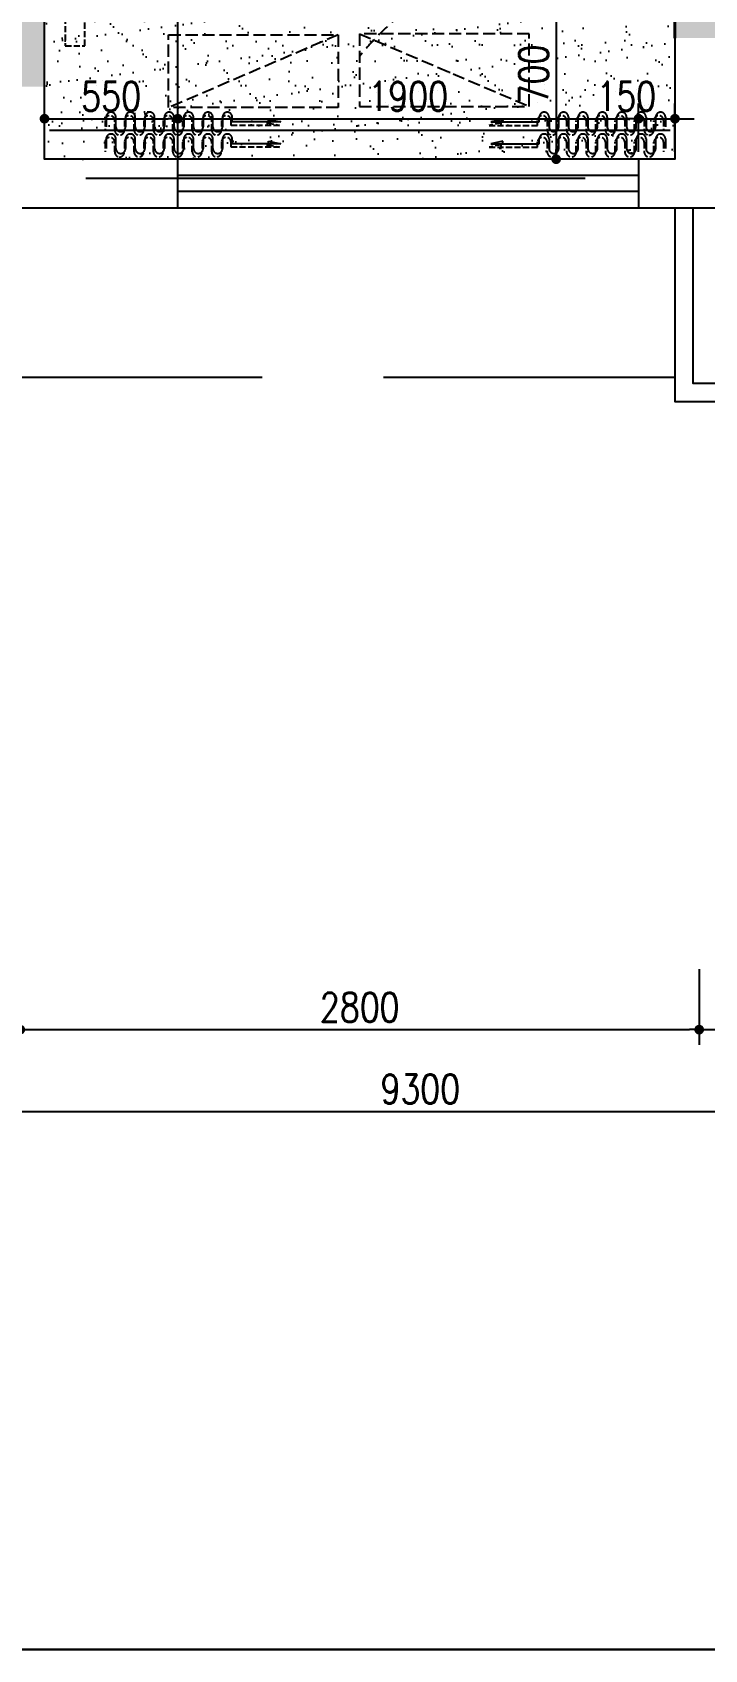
# Model space of a CAD drawing. Header units: inches. Extents: x -2597087 to 134135, y -662679 to 20000.
# Drawn here: x 11375 to 14148, y 0 to 6673 of the extents above; entities that cross this region are included whole.
import ezdxf

# ---------------------------------------------------------------- set-up
doc = ezdxf.new("R2010")
doc.units = ezdxf.units.IN
doc.header["$LTSCALE"] = 100
doc.header["$MEASUREMENT"] = 0
for name, pattern in [('__DASH', [0.35, 0.25, -0.1]), ('DASH', [0.35, 0.25, -0.1]), ('HIDDENX2', [0.75, 0.5, -0.25])]:
    doc.linetypes.add(name, pattern=pattern)
doc.layers.get('0').update_dxf_attribs({"linetype": 'CONTINUOUS'})
doc.layers.get('Defpoints').update_dxf_attribs({"linetype": 'CONTINUOUS'})
for name, color, linetype in [('_ARWALL-1', 7, 'CONTINUOUS'), ('AIR', 252, 'DASH'), ('Air Conditioner空调机', 147, 'CONTINUOUS'), ('AXIS', 3, 'CONTINUOUS'), ('EQUIP-动力', 3, 'CONTINUOUS'), ('floor', 8, 'CONTINUOUS'), ('IRC-MED1', 250, 'CONTINUOUS'), ('PUB_HATCH', 8, 'CONTINUOUS'), ('WALL', 7, 'CONTINUOUS'), ('wall-dim', 3, 'CONTINUOUS'), ('WINDOW', 4, 'CONTINUOUS'), ('家具', 1, 'DASH'), ('连线', 6, 'CONTINUOUS')]:
    doc.layers.add(name, color=color, linetype=linetype)
doc.layers.add('COLUMN', color=30, linetype='CONTINUOUS', lineweight=40)
doc.styles.get("Standard").update_dxf_attribs({"font": 'txt.shx', "width": 0.8, "bigfont": 'GBCBIG.shx'})
doc.dimstyles.new('50', dxfattribs={"dimscale": 50, "dimtxt": 2.4, "dimasz": 0.8, "dimexe": 1.25, "dimexo": 0.6, "dimgap": 0.65, "dimtad": 1, "dimdec": 0, "dimdsep": 46, "dimtxsty": 'Standard', "dimblk1": 'DOT', "dimblk2": 'DOT', "dimsah": 1, "dimcen": 2.5, "dimclrd": 3, "dimclre": 3, "dimclrt": 3, "dimadec": 0, "dimazin": 0, "dimtfac": 1, "dimtdec": 0, "dimtix": 1, "dimtmove": 2, "dimatfit": 0, "dimldrblk": 'DOT', "dimfxl": 5, "dimfxlon": 1, "dimarcsym": 0})

# ---------------------------------------------------------------- blocks, each defined once
blk = doc.blocks.new('_Dot')
at = {"color": 0, "linetype": 'ByBlock', "lineweight": -2}
blk.add_line((-0.5, 0), (-1, 0), dxfattribs=at)
at = {"color": 0, "linetype": 'ByBlock', "const_width": 0.5}
blk.add_lwpolyline([(-0.25, 0, 1), (0.25, 0, 1)], format="xyb", close=True, dxfattribs=at)
blk = doc.blocks.new('*D40')
at = {"layer": 'AXIS', "color": 3, "lineweight": -2, "transparency": 16777216}
for p, q in [((11325, 2808.3), (11325, 2495.8)), ((14125, 2808.3), (14125, 2495.8)), ((11365, 2558.3), (14085, 2558.3))]:
    blk.add_line(p, q, dxfattribs=at)
at = {"layer": 'Defpoints', "color": 0, "transparency": 16777216}
for p in [(11325, 3015.8), (14125, 3015.8), (14125, 2558.3)]:
    blk.add_point(p, dxfattribs=at)
at = {"layer": 'AXIS', "color": 3, "lineweight": -2, "transparency": 16777216, "xscale": 40, "yscale": 40, "zscale": 40, "rotation": 180}
blk.add_blockref('_Dot', (11325, 2558.3), dxfattribs=at)
at = {"layer": 'AXIS', "color": 3, "lineweight": -2, "transparency": 16777216, "xscale": 40, "yscale": 40, "zscale": 40}
blk.add_blockref('_Dot', (14125, 2558.3), dxfattribs=at)
at = {"layer": 'AXIS', "color": 3, "transparency": 16777216, "insert": (12725, 2650.8), "char_height": 120, "attachment_point": 5}
blk.add_mtext('2800', dxfattribs=at)
blk = doc.blocks.new('*D41')
at = {"layer": 'AXIS', "color": 3, "lineweight": -2, "transparency": 16777216}
for p, q in [((14125, 2808.3), (14125, 2495.8)), ((17625, 2808.3), (17625, 2495.8)), ((14165, 2558.3), (17585, 2558.3))]:
    blk.add_line(p, q, dxfattribs=at)
at = {"layer": 'Defpoints', "color": 0, "transparency": 16777216}
for p in [(14125, 3015.8), (17625, 3015.8), (17625, 2558.3)]:
    blk.add_point(p, dxfattribs=at)
at = {"layer": 'AXIS', "color": 3, "lineweight": -2, "transparency": 16777216, "xscale": 40, "yscale": 40, "zscale": 40, "rotation": 180}
blk.add_blockref('_Dot', (14125, 2558.3), dxfattribs=at)
at = {"layer": 'AXIS', "color": 3, "lineweight": -2, "transparency": 16777216, "xscale": 40, "yscale": 40, "zscale": 40}
blk.add_blockref('_Dot', (17625, 2558.3), dxfattribs=at)
at = {"layer": 'AXIS', "color": 3, "transparency": 16777216, "insert": (15875, 2650.8), "char_height": 120, "attachment_point": 5}
blk.add_mtext('3500', dxfattribs=at)
blk = doc.blocks.new('*D42')
at = {"layer": 'AXIS', "color": 3, "lineweight": -2, "transparency": 16777216}
for p, q in [((8325, 2470.7), (8325, 2158.2)), ((17625, 2470.7), (17625, 2158.2)), ((8365, 2220.7), (17585, 2220.7))]:
    blk.add_line(p, q, dxfattribs=at)
at = {"layer": 'Defpoints', "color": 0, "transparency": 16777216}
for p in [(8325, 2750.3), (17625, 2750.3), (17625, 2220.7)]:
    blk.add_point(p, dxfattribs=at)
at = {"layer": 'AXIS', "color": 3, "lineweight": -2, "transparency": 16777216, "xscale": 40, "yscale": 40, "zscale": 40, "rotation": 180}
blk.add_blockref('_Dot', (8325, 2220.7), dxfattribs=at)
at = {"layer": 'AXIS', "color": 3, "lineweight": -2, "transparency": 16777216, "xscale": 40, "yscale": 40, "zscale": 40}
blk.add_blockref('_Dot', (17625, 2220.7), dxfattribs=at)
at = {"layer": 'AXIS', "color": 3, "transparency": 16777216, "insert": (12975, 2313.2), "char_height": 120, "attachment_point": 5}
blk.add_mtext('9300', dxfattribs=at)
blk = doc.blocks.new('*D99')
at = {"layer": 'Defpoints', "color": 0, "transparency": 16777216}
for p in [(11975, 6317), (11425, 6149.9), (11975, 6149.9)]:
    blk.add_point(p, dxfattribs=at)
at = {"layer": 'wall-dim', "color": 3, "lineweight": -2, "transparency": 16777216}
for p, q in [((11425, 6179.9), (11425, 6379.5)), ((11975, 6179.9), (11975, 6379.5)), ((11465, 6317), (11935, 6317))]:
    blk.add_line(p, q, dxfattribs=at)
at = {"layer": 'wall-dim', "color": 3, "lineweight": -2, "transparency": 16777216, "xscale": 40, "yscale": 40, "zscale": 40, "rotation": 180}
blk.add_blockref('_Dot', (11425, 6317), dxfattribs=at)
at = {"layer": 'wall-dim', "color": 3, "lineweight": -2, "transparency": 16777216, "xscale": 40, "yscale": 40, "zscale": 40}
blk.add_blockref('_Dot', (11975, 6317), dxfattribs=at)
at = {"layer": 'wall-dim', "color": 3, "transparency": 16777216, "insert": (11700, 6409.5), "char_height": 120, "attachment_point": 5}
blk.add_mtext('550', dxfattribs=at)
blk = doc.blocks.new('*D100')
at = {"layer": 'Defpoints', "color": 0, "transparency": 16777216}
for p in [(13875, 6317), (11975, 6149.9), (13875, 6149.9)]:
    blk.add_point(p, dxfattribs=at)
at = {"layer": 'wall-dim', "color": 3, "lineweight": -2, "transparency": 16777216}
for p, q in [((11975, 6179.9), (11975, 6379.5)), ((13875, 6179.9), (13875, 6379.5)), ((12015, 6317), (13835, 6317))]:
    blk.add_line(p, q, dxfattribs=at)
at = {"layer": 'wall-dim', "color": 3, "lineweight": -2, "transparency": 16777216, "xscale": 40, "yscale": 40, "zscale": 40, "rotation": 180}
blk.add_blockref('_Dot', (11975, 6317), dxfattribs=at)
at = {"layer": 'wall-dim', "color": 3, "lineweight": -2, "transparency": 16777216, "xscale": 40, "yscale": 40, "zscale": 40}
blk.add_blockref('_Dot', (13875, 6317), dxfattribs=at)
at = {"layer": 'wall-dim', "color": 3, "transparency": 16777216, "insert": (12925, 6409.5), "char_height": 120, "attachment_point": 5}
blk.add_mtext('1900', dxfattribs=at)
blk = doc.blocks.new('*D101')
at = {"layer": 'Defpoints', "color": 0, "transparency": 16777216}
for p in [(14025, 6317), (13875, 6149.9), (14025, 6149.9)]:
    blk.add_point(p, dxfattribs=at)
at = {"layer": 'wall-dim', "color": 3, "lineweight": -2, "transparency": 16777216}
for p, q in [((13875, 6179.9), (13875, 6379.5)), ((14025, 6179.9), (14025, 6379.5)), ((13835, 6317), (13795, 6317)), ((13875, 6317), (14025, 6317)), ((14065, 6317), (14105, 6317))]:
    blk.add_line(p, q, dxfattribs=at)
at = {"layer": 'wall-dim', "color": 3, "lineweight": -2, "transparency": 16777216, "xscale": 40, "yscale": 40, "zscale": 40}
blk.add_blockref('_Dot', (13875, 6317), dxfattribs=at)
at = {"layer": 'wall-dim', "color": 3, "lineweight": -2, "transparency": 16777216, "xscale": 40, "yscale": 40, "zscale": 40, "rotation": 180}
blk.add_blockref('_Dot', (14025, 6317), dxfattribs=at)
at = {"layer": 'wall-dim', "color": 3, "transparency": 16777216, "insert": (13824.6, 6409.5), "char_height": 120, "attachment_point": 5}
blk.add_mtext('150', dxfattribs=at)
blk = doc.blocks.new('A$C50EC2947')
at = {"linetype": 'DASH', "ltscale": 2}
blk.add_line((0.5, 300), (700, -1.2), dxfattribs=at)
blk.add_lwpolyline([(0, 0), (700, -1.2), (700.5, 298.8), (0.5, 300)], close=True, dxfattribs=at)
blk = doc.blocks.new('A$C38B7485E')
at = {"layer": 'PUB_HATCH'}
for points in [[(3199.6, 1800), (3200.7, 2200), (3200.1, 2200), (3200.1, 4400), (3000.1, 4400), (2999, 1800)], [(6550.1, 2000), (6550.1, 2200), (6000.1, 2200), (6000.1, 4400), (5800.1, 4400), (5800.1, 2000)]]:
    blk.add_hatch(color=6, dxfattribs=at).paths.add_polyline_path(points)
at = {"layer": '_ARWALL-1'}
blk.add_lwpolyline([(3200.1, 5400), (3100.1, 5400), (3100.1, 5500), (2999.7, 5500), (3000.1, 1500), (2650.1, 1500), (2650.1, 1300), (3750.1, 1300), (3750.1, 1500), (3200.1, 1500), (3200.1, 2200), (3200.1, 2200), (3200.1, 5300)], dxfattribs=at)
blk.add_lwpolyline([(6000.1, 1300), (6000.1, 2000), (6550.1, 2000), (6550.1, 2200), (6000.1, 2200), (6000.1, 5400), (4200.1, 5400), (4200.1, 5300), (5800.1, 5300), (5800.1, 1500), (5650.1, 1500), (5650.1, 1300)], close=True, dxfattribs=at)
at = {"layer": 'COLUMN', "color": 6}
blk.add_line((5800.1, 4400), (5800.1, 2000), dxfattribs=at)
at = {"layer": 'WINDOW'}
for p, q in [((5650.1, 1500), (3750.1, 1500)), ((5650.1, 1433.3), (3750.1, 1433.3)), ((5650.1, 1366.7), (3750.1, 1366.7)), ((3750.1, 1300), (5650.1, 1300))]:
    blk.add_line(p, q, dxfattribs=at)
for points in [[(5800.1, 1297.4), (5800.1, 500), (8603.1, 500)], [(8600.5, 575), (5875.1, 575), (5875.1, 1297.4)]]:
    blk.add_lwpolyline(points, dxfattribs=at)
at = {"layer": 'Air Conditioner空调机', "linetype": 'DASH', "ltscale": 0.5, "extrusion": (0, 0, -1), "zscale": -1, "rotation": 0.0967230351277951}
blk.add_blockref('A$C50EC2947', (-4411.9, 1713.1), dxfattribs=at)
at = {"layer": 'Air Conditioner空调机', "linetype": 'DASH', "ltscale": 0.5, "rotation": 0.0967230351277951}
blk.add_blockref('A$C50EC2947', (4499.1, 1717.9), dxfattribs=at)
blk = doc.blocks.new('*D241')
at = {"layer": 'Defpoints', "color": 0, "transparency": 16777216}
for p in [(13736.5, 6849.9), (13535.1, 6149.9), (13736.5, 6149.9)]:
    blk.add_point(p, dxfattribs=at)
at = {"layer": 'wall-dim', "color": 3, "lineweight": -2, "transparency": 16777216}
for p, q in [((13706.5, 6849.9), (13472.6, 6849.9)), ((13535.1, 6809.9), (13535.1, 6189.9)), ((13706.5, 6149.9), (13472.6, 6149.9))]:
    blk.add_line(p, q, dxfattribs=at)
at = {"layer": 'wall-dim', "color": 3, "lineweight": -2, "transparency": 16777216, "xscale": 40, "yscale": 40, "zscale": 40}
for p, rotation in [((13535.1, 6849.9), 90), ((13535.1, 6149.9), 270)]:
    blk.add_blockref('_Dot', p, dxfattribs=dict(at, rotation=rotation))
at = {"layer": 'wall-dim', "color": 3, "transparency": 16777216, "insert": (13442.6, 6499.9), "char_height": 120, "attachment_point": 5, "rotation": 90}
blk.add_mtext('700', dxfattribs=at)
blk = doc.blocks.new('*D730')
at = {"layer": 'Defpoints', "color": 0, "transparency": 16777216}
for p in [(11975, 6317), (11425, 6149.9), (11975, 6149.9)]:
    blk.add_point(p, dxfattribs=at)
at = {"layer": 'wall-dim', "color": 3, "lineweight": -2, "transparency": 16777216}
for p, q in [((11425, 6179.9), (11425, 6379.5)), ((11975, 6179.9), (11975, 6379.5)), ((11465, 6317), (11935, 6317))]:
    blk.add_line(p, q, dxfattribs=at)
at = {"layer": 'wall-dim', "color": 3, "lineweight": -2, "transparency": 16777216, "xscale": 40, "yscale": 40, "zscale": 40, "rotation": 180}
blk.add_blockref('_Dot', (11425, 6317), dxfattribs=at)
at = {"layer": 'wall-dim', "color": 3, "lineweight": -2, "transparency": 16777216, "xscale": 40, "yscale": 40, "zscale": 40}
blk.add_blockref('_Dot', (11975, 6317), dxfattribs=at)
at = {"layer": 'wall-dim', "color": 3, "transparency": 16777216, "insert": (11700, 6409.5), "char_height": 120, "attachment_point": 5}
blk.add_mtext('550', dxfattribs=at)
blk = doc.blocks.new('*D731')
at = {"layer": 'Defpoints', "color": 0, "transparency": 16777216}
for p in [(13875, 6317), (11975, 6149.9), (13875, 6149.9)]:
    blk.add_point(p, dxfattribs=at)
at = {"layer": 'wall-dim', "color": 3, "lineweight": -2, "transparency": 16777216}
for p, q in [((11975, 6179.9), (11975, 6379.5)), ((13875, 6179.9), (13875, 6379.5)), ((12015, 6317), (13835, 6317))]:
    blk.add_line(p, q, dxfattribs=at)
at = {"layer": 'wall-dim', "color": 3, "lineweight": -2, "transparency": 16777216, "xscale": 40, "yscale": 40, "zscale": 40, "rotation": 180}
blk.add_blockref('_Dot', (11975, 6317), dxfattribs=at)
at = {"layer": 'wall-dim', "color": 3, "lineweight": -2, "transparency": 16777216, "xscale": 40, "yscale": 40, "zscale": 40}
blk.add_blockref('_Dot', (13875, 6317), dxfattribs=at)
at = {"layer": 'wall-dim', "color": 3, "transparency": 16777216, "insert": (12925, 6409.5), "char_height": 120, "attachment_point": 5}
blk.add_mtext('1900', dxfattribs=at)
blk = doc.blocks.new('*D732')
at = {"layer": 'Defpoints', "color": 0, "transparency": 16777216}
for p in [(14025, 6317), (13875, 6149.9), (14025, 6149.9)]:
    blk.add_point(p, dxfattribs=at)
at = {"layer": 'wall-dim', "color": 3, "lineweight": -2, "transparency": 16777216}
for p, q in [((13875, 6179.9), (13875, 6379.5)), ((14025, 6179.9), (14025, 6379.5)), ((13835, 6317), (13795, 6317)), ((13875, 6317), (14025, 6317)), ((14065, 6317), (14105, 6317))]:
    blk.add_line(p, q, dxfattribs=at)
at = {"layer": 'wall-dim', "color": 3, "lineweight": -2, "transparency": 16777216, "xscale": 40, "yscale": 40, "zscale": 40}
blk.add_blockref('_Dot', (13875, 6317), dxfattribs=at)
at = {"layer": 'wall-dim', "color": 3, "lineweight": -2, "transparency": 16777216, "xscale": 40, "yscale": 40, "zscale": 40, "rotation": 180}
blk.add_blockref('_Dot', (14025, 6317), dxfattribs=at)
at = {"layer": 'wall-dim', "color": 3, "transparency": 16777216, "insert": (13824.6, 6409.5), "char_height": 120, "attachment_point": 5}
blk.add_mtext('150', dxfattribs=at)
blk = doc.blocks.new('*D557')
at = {"layer": 'Defpoints', "color": 0, "transparency": 16777216}
for p in [(13736.5, 6849.9), (13535.1, 6149.9), (13736.5, 6149.9)]:
    blk.add_point(p, dxfattribs=at)
at = {"layer": 'wall-dim', "color": 3, "lineweight": -2, "transparency": 16777216}
for p, q in [((13706.5, 6849.9), (13472.6, 6849.9)), ((13535.1, 6809.9), (13535.1, 6189.9)), ((13706.5, 6149.9), (13472.6, 6149.9))]:
    blk.add_line(p, q, dxfattribs=at)
at = {"layer": 'wall-dim', "color": 3, "lineweight": -2, "transparency": 16777216, "xscale": 40, "yscale": 40, "zscale": 40}
for p, rotation in [((13535.1, 6849.9), 90), ((13535.1, 6149.9), 270)]:
    blk.add_blockref('_Dot', p, dxfattribs=dict(at, rotation=rotation))
at = {"layer": 'wall-dim', "color": 3, "transparency": 16777216, "insert": (13442.6, 6499.9), "char_height": 120, "attachment_point": 5, "rotation": 90}
blk.add_mtext('700', dxfattribs=at)

msp = doc.modelspace()

# ---------------------------------------------------------------- hatches: boundary and pattern name
at = {"layer": 'floor'}
h = msp.add_hatch(dxfattribs=at)
h.set_pattern_fill('AR-SAND', color=256, scale=66)
h.paths.add_polyline_path([(11425, 6149.868), (14025, 6149.868), (14025, 6849.868), (11425, 6849.868)])

# ---------------------------------------------------------------- linework, layer by layer
at = {"layer": 'AIR'}
msp.add_lwpolyline([(11510.862, 6874.155), (11510.862, 6618.361), (11590.862, 6618.361), (11590.862, 6874.155), (11510.862, 6874.155)], dxfattribs=at)
at = {"layer": 'Defpoints', "color": 250}
msp.add_line((0, 0), (25450, 0), dxfattribs=at)
msp.add_lwpolyline([(0, 20000), (25450, 20000), (25450, 0), (0, 0)], close=True, dxfattribs=at)
at = {"layer": 'EQUIP-动力', "color": 8, "linetype": '__DASH', "ltscale": 10}
for p, q in [((11679.335, 6323.89), (11679.335, 6283.89)), ((11719.335, 6283.89), (11719.335, 6323.89)), ((11759.335, 6323.89), (11759.335, 6283.89)), ((11799.335, 6283.89), (11799.335, 6323.89)), ((11839.335, 6323.89), (11839.335, 6283.89)), ((11879.335, 6283.89), (11879.335, 6323.89)), ((11919.335, 6323.89), (11919.335, 6283.89)), ((11959.335, 6283.89), (11959.335, 6323.89)), ((11999.335, 6323.89), (11999.335, 6283.89)), ((12039.335, 6283.89), (12039.335, 6323.89)), ((12079.335, 6323.89), (12079.335, 6283.89)), ((12119.335, 6283.89), (12119.335, 6323.89)), ((12159.335, 6323.89), (12159.335, 6283.89)), ((12199.335, 6303.89), (12199.335, 6323.89)), ((12399.335, 6303.89), (12199.335, 6303.89)), ((12349.335, 6303.89), (12349.335, 6313.89)), ((12349.335, 6313.89), (12399.335, 6303.89)), ((13315.765, 6313.89), (13265.765, 6303.89)), ((13265.765, 6303.89), (13465.765, 6303.89)), ((13315.765, 6303.89), (13315.765, 6313.89)), ((13465.765, 6303.89), (13465.765, 6323.89)), ((13505.765, 6323.89), (13505.765, 6283.89)), ((13545.765, 6283.89), (13545.765, 6323.89)), ((13585.765, 6323.89), (13585.765, 6283.89)), ((13625.765, 6283.89), (13625.765, 6323.89)), ((13665.765, 6323.89), (13665.765, 6283.89)), ((13705.765, 6283.89), (13705.765, 6323.89)), ((13745.765, 6323.89), (13745.765, 6283.89)), ((13785.765, 6283.89), (13785.765, 6323.89)), ((13825.765, 6323.89), (13825.765, 6283.89)), ((13865.765, 6283.89), (13865.765, 6323.89)), ((13905.765, 6323.89), (13905.765, 6283.89)), ((13945.765, 6283.89), (13945.765, 6323.89)), ((13985.765, 6323.89), (13985.765, 6283.89)), ((11679.335, 6233.89), (11679.335, 6193.89)), ((11719.335, 6193.89), (11719.335, 6233.89)), ((11759.335, 6233.89), (11759.335, 6193.89)), ((11799.335, 6193.89), (11799.335, 6233.89)), ((11839.335, 6233.89), (11839.335, 6193.89)), ((11879.335, 6193.89), (11879.335, 6233.89)), ((11919.335, 6233.89), (11919.335, 6193.89)), ((11959.335, 6193.89), (11959.335, 6233.89)), ((11999.335, 6233.89), (11999.335, 6193.89)), ((12039.335, 6193.89), (12039.335, 6233.89)), ((12079.335, 6233.89), (12079.335, 6193.89)), ((12119.335, 6193.89), (12119.335, 6233.89)), ((12159.335, 6233.89), (12159.335, 6193.89)), ((12199.335, 6213.89), (12199.335, 6233.89)), ((12399.335, 6213.89), (12199.335, 6213.89)), ((12349.335, 6213.89), (12349.335, 6223.89)), ((12349.335, 6223.89), (12399.335, 6213.89)), ((13315.765, 6223.89), (13265.765, 6213.89)), ((13265.765, 6213.89), (13465.765, 6213.89)), ((13315.765, 6213.89), (13315.765, 6223.89)), ((13465.765, 6213.89), (13465.765, 6233.89)), ((13505.765, 6233.89), (13505.765, 6193.89)), ((13545.765, 6193.89), (13545.765, 6233.89)), ((13585.765, 6233.89), (13585.765, 6193.89)), ((13625.765, 6193.89), (13625.765, 6233.89)), ((13665.765, 6233.89), (13665.765, 6193.89)), ((13705.765, 6193.89), (13705.765, 6233.89)), ((13745.765, 6233.89), (13745.765, 6193.89)), ((13785.765, 6193.89), (13785.765, 6233.89)), ((13825.765, 6233.89), (13825.765, 6193.89)), ((13865.765, 6193.89), (13865.765, 6233.89)), ((13905.765, 6233.89), (13905.765, 6193.89)), ((13945.765, 6193.89), (13945.765, 6233.89)), ((13985.765, 6233.89), (13985.765, 6193.89))]:
    msp.add_line(p, q, dxfattribs=at)
for centre, start, end in [((11699.335, 6323.89), 0, 180), ((11779.335, 6323.89), 0, 180), ((11859.335, 6323.89), 0, 180), ((11939.335, 6323.89), 0, 180), ((12019.335, 6323.89), 0, 180), ((12099.335, 6323.89), 0, 180), ((12179.335, 6323.89), 0, 180), ((13485.765, 6323.89), 0, 180), ((13565.765, 6323.89), 0, 180), ((13645.765, 6323.89), 0, 180), ((13725.765, 6323.89), 0, 180), ((13805.765, 6323.89), 0, 180), ((13885.765, 6323.89), 0, 180), ((13965.765, 6323.89), 0, 180), ((11739.335, 6283.89), 180, 0), ((11819.335, 6283.89), 180, 0), ((11899.335, 6283.89), 180, 0), ((11979.335, 6283.89), 180, 0), ((12059.335, 6283.89), 180, 0), ((12139.335, 6283.89), 180, 0), ((13525.765, 6283.89), 180, 0), ((13605.765, 6283.89), 180, 0), ((13685.765, 6283.89), 180, 0), ((13765.765, 6283.89), 180, 0), ((13845.765, 6283.89), 180, 0), ((13925.765, 6283.89), 180, 0), ((11699.335, 6233.89), 0, 180), ((11779.335, 6233.89), 0, 180), ((11859.335, 6233.89), 0, 180), ((11939.335, 6233.89), 0, 180), ((12019.335, 6233.89), 0, 180), ((12099.335, 6233.89), 0, 180), ((12179.335, 6233.89), 0, 180), ((13485.765, 6233.89), 0, 180), ((13565.765, 6233.89), 0, 180), ((13645.765, 6233.89), 0, 180), ((13725.765, 6233.89), 0, 180), ((13805.765, 6233.89), 0, 180), ((13885.765, 6233.89), 0, 180), ((13965.765, 6233.89), 0, 180), ((11739.335, 6193.89), 180, 0), ((11819.335, 6193.89), 180, 0), ((11899.335, 6193.89), 180, 0), ((11979.335, 6193.89), 180, 0), ((12059.335, 6193.89), 180, 0), ((12139.335, 6193.89), 180, 0), ((13525.765, 6193.89), 180, 0), ((13605.765, 6193.89), 180, 0), ((13685.765, 6193.89), 180, 0), ((13765.765, 6193.89), 180, 0), ((13845.765, 6193.89), 180, 0), ((13925.765, 6193.89), 180, 0)]:
    msp.add_arc(centre, 20, start, end, dxfattribs=at)
at = {"layer": 'floor'}
msp.add_line((11975, 6149.868), (11975, 6849.868), dxfattribs=at)
at = {"layer": 'IRC-MED1'}
for p, q in [((11445, 6269.872), (14005, 6269.872)), ((13655, 6069.872), (11595, 6069.872))]:
    msp.add_line(p, q, dxfattribs=at)
for points in [[(12322.997, 5249.861), (7622.997, 5249.861)], [(14025, 5249.868), (12822.997, 5249.868)]]:
    msp.add_lwpolyline(points, dxfattribs=at)
at = {"layer": '家具', "linetype": 'DASH'}
for points in [[(12344.626, 6289.695), (12344.626, 6299.695), (12394.626, 6289.695), (12194.626, 6289.695), (12194.626, 6309.695, 1), (12154.626, 6309.695), (12154.626, 6269.695, -1), (12114.626, 6269.695), (12114.626, 6309.695, 1), (12074.626, 6309.695), (12074.626, 6269.695, -1), (12034.626, 6269.695), (12034.626, 6309.695, 1), (11994.626, 6309.695), (11994.626, 6269.695, -1), (11954.626, 6269.695), (11954.626, 6309.695, 1), (11914.626, 6309.695), (11914.626, 6269.695, -1), (11874.626, 6269.695), (11874.626, 6309.695, 1), (11834.626, 6309.695), (11834.626, 6269.695, -1), (11794.626, 6269.695), (11794.626, 6309.695, 1), (11754.626, 6309.695), (11754.626, 6269.695, -1), (11714.626, 6269.695), (11714.626, 6309.695, 1), (11674.626, 6309.695), (11674.626, 6269.695)], [(13308.235, 6289.695), (13308.235, 6299.695), (13258.235, 6289.695), (13458.235, 6289.695), (13458.235, 6309.695, -1), (13498.235, 6309.695), (13498.235, 6269.695, 1), (13538.235, 6269.695), (13538.235, 6309.695, -1), (13578.235, 6309.695), (13578.235, 6269.695, 1), (13618.235, 6269.695), (13618.235, 6309.695, -1), (13658.235, 6309.695), (13658.235, 6269.695, 1), (13698.235, 6269.695), (13698.235, 6309.695, -1), (13738.235, 6309.695), (13738.235, 6269.695, 1), (13778.235, 6269.695), (13778.235, 6309.695, -1), (13818.235, 6309.695), (13818.235, 6269.695, 1), (13858.235, 6269.695), (13858.235, 6309.695, -1), (13898.235, 6309.695), (13898.235, 6269.695, 1), (13938.235, 6269.695), (13938.235, 6309.695, -1), (13978.235, 6309.695), (13978.235, 6269.695)], [(12344.626, 6199.695), (12344.626, 6209.695), (12394.626, 6199.695), (12194.626, 6199.695), (12194.626, 6219.695, 1), (12154.626, 6219.695), (12154.626, 6179.695, -1), (12114.626, 6179.695), (12114.626, 6219.695, 1), (12074.626, 6219.695), (12074.626, 6179.695, -1), (12034.626, 6179.695), (12034.626, 6219.695, 1), (11994.626, 6219.695), (11994.626, 6179.695, -1), (11954.626, 6179.695), (11954.626, 6219.695, 1), (11914.626, 6219.695), (11914.626, 6179.695, -1), (11874.626, 6179.695), (11874.626, 6219.695, 1), (11834.626, 6219.695), (11834.626, 6179.695, -1), (11794.626, 6179.695), (11794.626, 6219.695, 1), (11754.626, 6219.695), (11754.626, 6179.695, -1), (11714.626, 6179.695), (11714.626, 6219.695, 1), (11674.626, 6219.695), (11674.626, 6179.695)], [(13308.235, 6199.695), (13308.235, 6209.695), (13258.235, 6199.695), (13458.235, 6199.695), (13458.235, 6219.695, -1), (13498.235, 6219.695), (13498.235, 6179.695, 1), (13538.235, 6179.695), (13538.235, 6219.695, -1), (13578.235, 6219.695), (13578.235, 6179.695, 1), (13618.235, 6179.695), (13618.235, 6219.695, -1), (13658.235, 6219.695), (13658.235, 6179.695, 1), (13698.235, 6179.695), (13698.235, 6219.695, -1), (13738.235, 6219.695), (13738.235, 6179.695, 1), (13778.235, 6179.695), (13778.235, 6219.695, -1), (13818.235, 6219.695), (13818.235, 6179.695, 1), (13858.235, 6179.695), (13858.235, 6219.695, -1), (13898.235, 6219.695), (13898.235, 6179.695, 1), (13938.235, 6179.695), (13938.235, 6219.695, -1), (13978.235, 6219.695), (13978.235, 6179.695)]]:
    msp.add_lwpolyline(points, format="xyb", dxfattribs=at)
at = {"layer": '连线', "color": 2, "linetype": 'HIDDENX2'}
msp.add_arc((13577.565, 5896.293), 1089.647, 77.487296, 141.4829464, dxfattribs=at)

# ---------------------------------------------------------------- block references
at = {"layer": 'WALL'}
msp.add_blockref('A$C38B7485E', (8224.867, 4649.868), dxfattribs=at)

# ---------------------------------------------------------------- dimensions: what is measured, and where the dimension line sits
at = {"layer": 'AXIS'}
for p1, p2, distance, picture, middle in [((11325.001, 3015.774), (14125.001, 3015.774), -457.444, '*D40', (12725.001, 2650.83)), ((14125.001, 3015.774), (17625.001, 3015.774), -457.444, '*D41', (15875.001, 2650.83)), ((8325.001, 2750.33), (17625.001, 2750.33), -529.597, '*D42', (12975.001, 2313.233))]:
    dim = msp.add_aligned_dim(p1=p1, p2=p2, distance=distance, dimstyle='50', dxfattribs=at)
    dim.commit()
    dim.dimension.update_dxf_attribs({"geometry": picture, "text_midpoint": middle})
at = {"layer": 'wall-dim'}
for picture in ['*D241', '*D557']:
    dim = msp.add_linear_dim(base=(13535.056, 6149.868), p1=(13736.509, 6849.868), p2=(13736.509, 6149.868), angle=90, dimstyle='50', dxfattribs=at)
    dim.commit()
    dim.dimension.update_dxf_attribs({"geometry": picture, "text_midpoint": (13442.556, 6499.868)})
for base, p1, p2, picture, middle in [((11975, 6317.017), (11425, 6149.868), (11975, 6149.868), '*D99', (11700, 6409.517)), ((11975, 6317.017), (11425, 6149.868), (11975, 6149.868), '*D730', (11700, 6409.517)), ((13875, 6317.017), (11975, 6149.868), (13875, 6149.868), '*D100', (12925, 6409.517)), ((13875, 6317.017), (11975, 6149.868), (13875, 6149.868), '*D731', (12925, 6409.517))]:
    dim = msp.add_linear_dim(base=base, p1=p1, p2=p2, dimstyle='50', dxfattribs=at)
    dim.commit()
    dim.dimension.update_dxf_attribs({"geometry": picture, "text_midpoint": middle})
for picture in ['*D101', '*D732']:
    dim = msp.add_linear_dim(base=(14025, 6317.017), p1=(13875, 6149.868), p2=(14025, 6149.868), dimstyle='50', dxfattribs=at)
    dim.commit()
    dim.dimension.update_dxf_attribs({"geometry": picture, "text_midpoint": (13824.642, 6409.517), "dimtype": 160})

doc.saveas('drawing.dxf')
